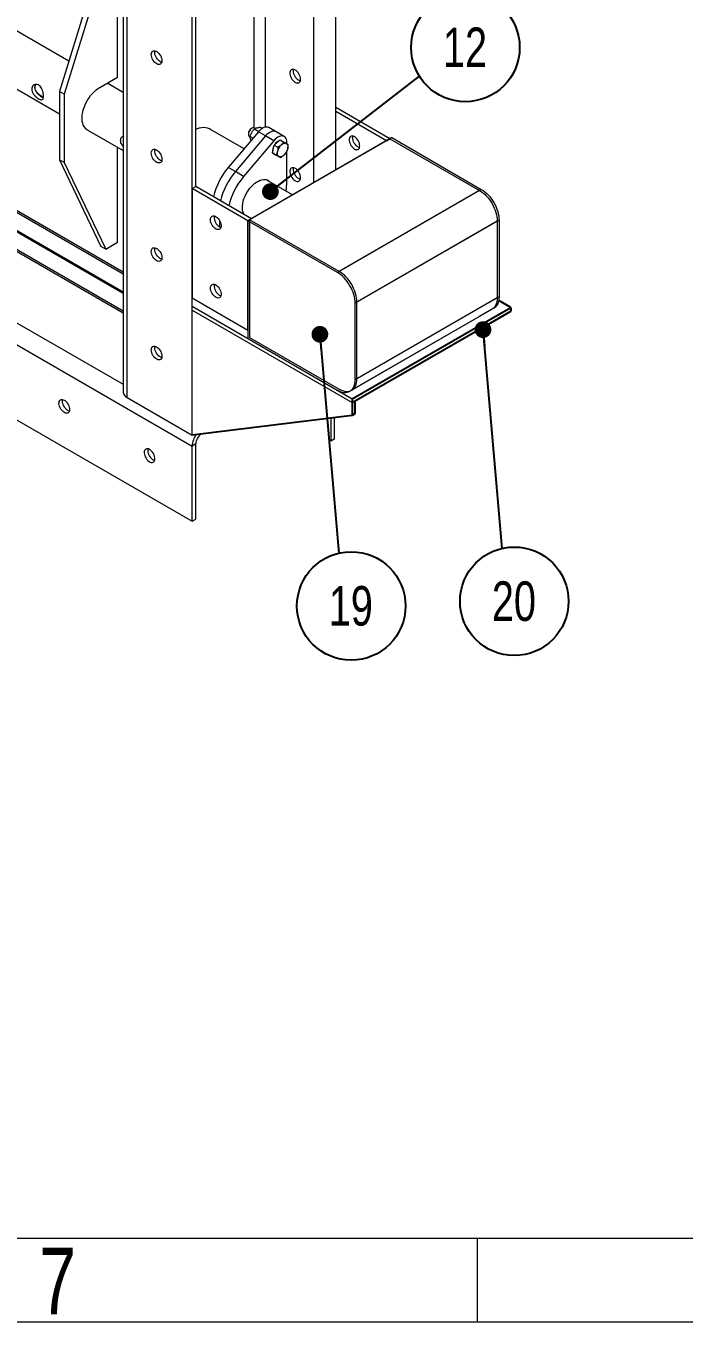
# Model space of a CAD drawing. Header units: millimetres. Extents: x 953 to 17674, y 376 to 6295.
# Drawn here: x 2414 to 3200, y 555 to 2103 of the extents above; entities that cross this region are included whole.
import ezdxf

# ---------------------------------------------------------------- set-up
doc = ezdxf.new("R2010")
doc.units = ezdxf.units.MM
doc.layers.add('SHEET', color=179, linetype='Continuous')
doc.styles.add('SLDTEXTSTYLE0', font='TXT', dxfattribs={"width": 0.75})
doc.styles.get("Standard").update_dxf_attribs({"font": 'arial.ttf'})
doc.dimstyles.new('SLDDIMSTYLE1', dxfattribs={"dimtxt": 0.18, "dimasz": 3.302, "dimexe": 0, "dimexo": 0.0625, "dimgap": 0, "dimtad": 0, "dimtih": 1, "dimtoh": 1, "dimdec": 0, "dimrnd": 1e-09, "dimzin": 0, "dimdsep": 46, "dimtxsty": 'Standard', "dimsah": 1, "dimcen": 0.09, "dimadec": 0, "dimazin": 0, "dimtfac": 3.302, "dimtdec": 0, "dimtofl": 0, "dimtmove": 0, "dimatfit": 3, "dimfxl": 1, "dimfrac": 2, "dimtolj": 1, "dimtzin": 0, "dimarcsym": 0})

msp = doc.modelspace()

# ---------------------------------------------------------------- linework, layer by layer
at = {"linetype": 'Continuous', "lineweight": 20}
for p, q in [((2530.3121, 2988.3834), (2530.3121, 1665.58731)), ((2534.99837, 1659.05606), (2534.99837, 2981.85215)), ((2612.78012, 1614.15361), (2612.78012, 2936.9497)), ((2757.55176, 2631.37768), (2757.55176, 1915.35387)), ((2784.25166, 1930.76907), (2784.25166, 2628.38483)), ((2530.3121, 1806.26961), (1482.11642, 2411.38009)), ((2530.31208, 1808.71883), (1484.23773, 2412.6047)), ((1481.59557, 2389.03282), (2530.3121, 1783.62165)), ((2530.3121, 1784.82447), (1482.11642, 2389.93496)), ((2530.31206, 1762.18001), (1463.02453, 2378.31198)), ((2530.31206, 1759.73038), (1463.02453, 2375.86236)), ((1289.07626, 2365.24693), (2612.78012, 1601.08895)), ((1389.48545, 2333.40915), (2530.31206, 1674.82396)), ((1289.07626, 2275.42744), (2612.78012, 1511.26947)), ((2617.02275, 1910.96578), (2617.02275, 2207.37089)), ((2503.88565, 2184.88817), (2454.38818, 2024.44252)), ((2523.68466, 2041.58445), (2523.68466, 2189.78661)), ((2465.5953, 2060.77033), (2279.32622, 2168.30118)), ((2509.54252, 2181.62253), (2460.04505, 2021.17688)), ((2686.31922, 2169.07422), (2686.31922, 1981.11598)), ((2700.46135, 1981.8772), (2700.46135, 2170.72378)), ((2255.54172, 2112.75155), (2454.38818, 1997.95993)), ((2502.47145, 2029.33833), (2523.68466, 2041.58445)), ((2530.31204, 2023.41015), (2511.2572, 2034.41028)), ((2433.23658, 2017.9389), (2435.03983, 2017.10672)), ((2460.04505, 2021.17688), (2454.38818, 2024.44252)), ((2454.38818, 2024.44252), (2454.38818, 1942.78847)), ((2460.04505, 2021.17688), (2460.04505, 1939.52283)), ((2848.95377, 1968.11437), (2784.2517, 2005.46608)), ((2844.71112, 1965.66514), (2784.25172, 2000.5676)), ((2694.25573, 1981.82951), (2696.71264, 1980.41116)), ((2487.4727, 1978.86065), (2530.3121, 1954.12999)), ((2674.88889, 1956.11308), (2634.77833, 1979.26842)), ((2692.02264, 1976.31883), (2655.83312, 1933.64074)), ((2700.5079, 1971.42039), (2664.31838, 1928.74231)), ((2679.92976, 1973.98873), (2679.9298, 1973.2017)), ((2681.17267, 1970.4546), (2682.0103, 1969.97105)), ((2681.97696, 1970.87106), (2685.6198, 1968.7681)), ((2684.17176, 1980.54976), (2683.49018, 1980.15622)), ((2687.14889, 1979.88492), (2692.4593, 1976.81928)), ((2688.02398, 1980.35547), (2687.17219, 1980.84719)), ((2700.5079, 1971.42039), (2692.02264, 1976.31883)), ((2710.40743, 1965.70551), (2700.5079, 1971.42039)), ((2712.91047, 1976.38087), (2704.42521, 1981.2793)), ((2722.81001, 1970.66599), (2712.91047, 1976.38087)), ((2714.155, 1963.6371), (2717.71422, 1966.7451)), ((2717.71422, 1966.7451), (2722.20868, 1964.15051)), ((2844.71112, 1965.66514), (2848.95377, 1968.11437)), ((2523.68466, 1844.38986), (2523.68466, 1957.9559)), ((2710.40743, 1965.70551), (2674.21792, 1923.02743)), ((2708.61642, 1951.21432), (2709.60612, 1955.87172)), ((2708.61642, 1951.21432), (2713.11088, 1948.61973)), ((2711.18597, 1949.66494), (2708.61642, 1951.21432)), ((2709.60612, 1955.87172), (2710.59579, 1960.5291)), ((2710.59579, 1960.5291), (2714.155, 1963.6371)), ((2710.59579, 1960.5291), (2715.09024, 1957.93451)), ((2725.91722, 1961.92691), (2725.91722, 1963.7983)), ((2725.91722, 1916.67002), (2725.91722, 1952.98688)), ((2460.04505, 1939.52283), (2454.38818, 1942.78847)), ((2454.38818, 1942.78847), (2503.88565, 1839.49141)), ((2460.04505, 1939.52283), (2509.54252, 1836.22577)), ((2710.81099, 1949.88082), (2710.56373, 1950.04012)), ((2710.81099, 1949.88082), (2711.21046, 1949.65021)), ((2713.75549, 1948.11554), (2711.18597, 1949.66494)), ((2713.75549, 1948.11554), (2718.24995, 1945.52095)), ((2664.31838, 1928.74231), (2655.83312, 1933.64074)), ((2674.21792, 1923.02743), (2664.31838, 1928.74231)), ((2612.78012, 1908.51656), (2617.02275, 1910.96578)), ((2679.24814, 1870.14539), (2612.78012, 1908.51656)), ((2612.78012, 1908.51656), (2612.78012, 1777.87004)), ((2683.49077, 1872.59461), (2617.02275, 1910.96578)), ((2732.52249, 1900.90322), (2701.2885, 1918.93421)), ((2645.30699, 1870.72048), (2645.30699, 1862.79254)), ((2683.49077, 1872.59461), (2679.24814, 1870.14539)), ((2679.24814, 1739.49887), (2679.24814, 1870.14539)), ((2509.54252, 1836.22577), (2523.68466, 1844.38986)), ((2509.54252, 1836.22577), (2503.88565, 1839.49141)), ((2612.78012, 1777.87004), (2679.24814, 1739.49887)), ((2534.99837, 1659.05606), (2612.78012, 1614.15361)), ((2778.2431, 1634.54696), (2778.2431, 1606.78921)), ((2782.48575, 1635.06987), (2782.48575, 1609.23844)), ((2617.02275, 1603.53817), (2612.78012, 1601.08895)), ((2612.78012, 1511.26947), (2612.78012, 1601.08895)), ((2617.02275, 1513.71868), (2617.02275, 1603.53817)), ((2782.48575, 1609.23844), (2778.2431, 1606.78921)), ((2612.78012, 1511.26947), (2617.02275, 1513.71868)), ((8852.90503, 654.87005), (1052.90534, 654.87005)), ((2952.90526, 654.87005), (2952.90526, 554.87005)), ((8952.90502, 554.87005), (952.90534, 554.87005))]:
    msp.add_line(p, q, dxfattribs=at)
at = {"color": 0, "linetype": 'Continuous', "lineweight": 0, "extrusion": (1e-16, 0.816497, 0.57735)}
for p, q in [((2848.94469, 1968.11961), (2679.23906, 1870.14002)), ((2848.94469, 1968.11961), (2955.8811, 1906.37984)), ((2955.8811, 1906.37984), (2786.17547, 1808.40025)), ((2679.23906, 1870.14002), (2679.23906, 1729.64641)), ((2786.17547, 1808.40025), (2679.23906, 1870.14002)), ((2977.0943, 1869.6375), (2807.38868, 1771.65791)), ((2977.0943, 1869.6375), (2977.0943, 1778.13368)), ((2612.78012, 1768.0165), (2804.01147, 1657.60903)), ((2977.0943, 1778.13368), (2807.38868, 1680.15409)), ((2807.38868, 1680.15409), (2807.38868, 1771.65791)), ((2977.0943, 1778.13368), (2947.17869, 1760.86189)), ((2612.78012, 1763.41485), (2804.01147, 1653.00738)), ((2970.8811, 1764.40037), (2801.17547, 1666.42078)), ((2970.8811, 1764.40037), (2955.96548, 1755.78883))]:
    msp.add_line(p, q, dxfattribs=at)
at = {"color": 0, "linetype": 'Continuous', "lineweight": 0, "extrusion": (3e-16, 0.816497, 0.57735)}
for p, q in [((2851.07508, 1969.34959), (2681.36946, 1871.37)), ((2851.07508, 1969.34959), (2958.01149, 1907.60983)), ((2958.01149, 1907.60983), (2788.30587, 1809.63024)), ((2681.36946, 1871.37), (2681.36946, 1730.87639)), ((2788.30587, 1809.63024), (2681.36946, 1871.37)), ((2979.2247, 1870.86748), (2809.51907, 1772.88789)), ((2979.2247, 1870.86748), (2979.2247, 1779.36366)), ((2977.0943, 1778.13368), (2809.51907, 1681.38407)), ((2809.51907, 1681.38407), (2809.51907, 1772.88789)), ((2979.2247, 1779.36366), (2947.17869, 1760.86189)), ((2973.01149, 1765.63035), (2955.96548, 1755.78883)), ((2970.8811, 1764.40037), (2803.30587, 1667.65076)), ((2681.36946, 1730.87639), (2788.30587, 1669.13663))]:
    msp.add_line(p, q, dxfattribs=at)
for p, q in [((2804.01147, 1657.60903), (2993.19379, 1766.55668)), ((2965.21896, 1750.44633), (2993.19379, 1766.55668)), ((2993.19379, 1766.55668), (2978.79786, 1774.72105)), ((2993.19379, 1766.55668), (2993.19379, 1761.95503)), ((2804.01147, 1653.00738), (2993.19379, 1761.95503)), ((2969.20916, 1748.14259), (2993.19379, 1761.95503)), ((2804.01147, 1657.60903), (2804.01147, 1653.00738)), ((2804.01147, 1653.00738), (2804.01147, 1637.72292)), ((2807.02132, 1654.74072), (2807.02132, 1639.45625)), ((2804.01147, 1637.72292), (2612.78012, 1614.15361)), ((2807.02132, 1639.45625), (2804.01147, 1637.72292))]:
    msp.add_line(p, q)
at = {"linetype": 'Continuous', "lineweight": 20, "flags": 128}
for points in [[(2563.98975, 2068.55396), (2564.11998, 2069.95809), (2564.50546, 2071.15433), (2565.13041, 2072.09367), (2565.96914, 2072.73769), (2566.9874, 2073.06003), (2568.14349, 2073.04748), (2569.39003, 2072.70059), (2570.67601, 2072.0335), (2571.94885, 2071.07356), (2573.15635, 2069.86005), (2574.24914, 2068.44264), (2575.18244, 2066.87942), (2575.91798, 2065.23435), (2576.42577, 2063.57482), (2576.68497, 2061.96865), (2576.68497, 2060.48169), (2576.42577, 2059.17484), (2575.91798, 2058.10153), (2575.18244, 2057.30571), (2574.24914, 2056.82005), (2573.15635, 2056.66435), (2571.94885, 2056.84499), (2570.67601, 2057.35464), (2569.39003, 2058.17236), (2568.14349, 2059.26464), (2566.9874, 2060.58688), (2565.96914, 2062.08489), (2565.13041, 2063.69733), (2564.50546, 2065.35822), (2564.11998, 2066.99947), (2563.98975, 2068.55396)], [(2568.23238, 2071.00318), (2568.36261, 2072.40731), (2568.50659, 2072.979)], [(2576.44343, 2059.23053), (2576.19147, 2059.29421), (2574.91864, 2059.80386), (2573.63265, 2060.62158), (2572.38612, 2061.71385), (2571.23003, 2063.0361), (2570.21176, 2064.5341), (2569.37304, 2066.14655), (2568.74809, 2067.80743), (2568.36261, 2069.44868), (2568.23238, 2071.00318)], [(2742.18066, 2039.14416), (2742.05034, 2040.69871), (2741.66486, 2042.34001), (2741.03999, 2044.00085), (2740.20127, 2045.61324), (2739.183, 2047.11125), (2738.02691, 2048.43349), (2736.78038, 2049.52581), (2735.49431, 2050.34354), (2734.22156, 2050.85313), (2733.01405, 2051.03378), (2731.92127, 2050.87808), (2730.98797, 2050.39242), (2730.25234, 2049.59665), (2729.74455, 2048.52334), (2729.48535, 2047.21649), (2729.48535, 2045.72953), (2729.74455, 2044.12341), (2730.25234, 2042.46382), (2730.98797, 2040.81871), (2731.92127, 2039.25548), (2733.01405, 2037.83808), (2734.22156, 2036.62457), (2735.49431, 2035.66468), (2736.78038, 2034.99754), (2738.02691, 2034.65064), (2739.183, 2034.6381), (2740.20127, 2034.96044), (2741.03999, 2035.60451), (2741.66486, 2036.54384), (2742.05034, 2037.74008), (2742.18066, 2039.14416)], [(2733.69538, 2048.94107), (2733.82561, 2050.3452), (2733.96959, 2050.91684)], [(2741.90643, 2037.16841), (2741.65447, 2037.2321), (2740.38164, 2037.74175), (2739.09565, 2038.55942), (2737.84912, 2039.65174), (2736.69303, 2040.97399), (2735.67476, 2042.47199), (2734.83604, 2044.08443), (2734.21109, 2045.74528), (2733.82561, 2047.38657), (2733.69538, 2048.94107)], [(2487.4727, 1978.86065), (2486.30354, 1979.65006), (2484.91354, 1980.95918), (2483.72934, 1982.54828), (2482.7649, 1984.39877), (2482.03146, 1986.4889), (2481.53771, 1988.79426), (2481.28938, 1991.28775), (2481.28938, 1993.94015), (2481.53771, 1996.72035), (2482.03146, 1999.59578), (2482.7649, 2002.53273), (2483.72934, 2005.49676), (2484.91354, 2008.45311), (2486.30354, 2011.3671), (2487.88317, 2014.20461), (2489.63378, 2016.93235), (2491.5349, 2019.51833), (2493.56427, 2021.93225), (2495.69803, 2024.14582), (2497.91125, 2026.13308), (2500.17791, 2027.87069), (2502.47145, 2029.33833)], [(2634.77833, 1979.26842), (2633.40361, 1979.96853), (2631.23241, 1980.7416), (2628.91263, 1981.19602), (2626.46297, 1981.32809), (2623.90316, 1981.13678), (2621.25377, 1980.62362), (2618.53618, 1979.79276), (2617.02275, 1979.20365)], [(2704.42521, 1981.2793), (2704.39887, 1981.29437), (2703.12326, 1981.80605), (2701.69361, 1981.98187), (2700.14552, 1981.81739), (2698.51741, 1981.3168), (2696.84976, 1980.49245), (2695.18399, 1979.36481), (2693.56151, 1977.96201), (2692.02264, 1976.31883)], [(2683.1192, 1979.78878), (2682.13023, 1978.7663), (2681.26955, 1977.54806), (2680.5913, 1976.21062), (2680.13805, 1974.83798), (2679.9383, 1973.51644), (2680.00459, 1972.32901), (2680.33277, 1971.35035), (2680.9022, 1970.64187), (2681.17267, 1970.4546)], [(2712.91047, 1976.38087), (2712.88413, 1976.39593), (2711.60851, 1976.90762), (2710.17887, 1977.08344), (2708.63077, 1976.91896), (2707.00266, 1976.41836), (2705.33502, 1975.59402), (2703.66925, 1974.46638), (2702.04676, 1973.06358), (2700.5079, 1971.42039)], [(2712.91047, 1976.38087), (2712.88413, 1976.39593), (2711.60851, 1976.90762), (2710.17887, 1977.08344), (2708.63077, 1976.91896), (2707.00266, 1976.41836), (2705.33502, 1975.59402), (2703.66925, 1974.46638), (2702.04676, 1973.06358), (2700.5079, 1971.42039)], [(2725.91722, 1963.7983), (2725.78545, 1965.64692), (2725.39338, 1967.29748), (2724.75078, 1968.7089), (2723.87362, 1969.84619), (2722.78366, 1970.68105), (2721.50805, 1971.19274), (2720.07841, 1971.36856), (2718.53031, 1971.20408), (2716.9022, 1970.70348), (2715.23455, 1969.87914), (2713.56878, 1968.7515), (2711.9463, 1967.3487), (2710.40743, 1965.70551)], [(2812.89135, 1959.53805), (2812.76103, 1961.0926), (2812.37555, 1962.73389), (2811.75069, 1964.39474), (2810.91188, 1966.00718), (2809.8937, 1967.50513), (2808.73761, 1968.82738), (2807.49107, 1969.9197), (2806.205, 1970.73747), (2804.93217, 1971.24707), (2803.72466, 1971.42772), (2802.63196, 1971.27202), (2801.69866, 1970.7863), (2800.96303, 1969.99058), (2800.45525, 1968.91727), (2800.19604, 1967.61037), (2800.19604, 1966.12342), (2800.45525, 1964.5173), (2800.96303, 1962.85771), (2801.69866, 1961.2126), (2802.63196, 1959.64937), (2803.72466, 1958.23204), (2804.93217, 1957.01853), (2806.205, 1956.05857), (2807.49107, 1955.39145), (2808.73761, 1955.04456), (2809.8937, 1955.03201), (2810.91188, 1955.35437), (2811.75069, 1955.9984), (2812.37555, 1956.93778), (2812.76103, 1958.13397), (2812.89135, 1959.53805)], [(2804.40607, 1969.33496), (2804.5363, 1970.73909), (2804.68028, 1971.31077)], [(2812.61703, 1957.56235), (2812.36517, 1957.62601), (2811.09233, 1958.13563), (2809.80635, 1958.95333), (2808.55973, 1960.0457), (2807.40372, 1961.3679), (2806.38545, 1962.86588), (2805.54673, 1964.47832), (2804.92178, 1966.13921), (2804.5363, 1967.78046), (2804.40607, 1969.33496)], [(2563.98975, 1950.9721), (2564.11998, 1952.37623), (2564.50546, 1953.57246), (2565.13041, 1954.5118), (2565.96914, 1955.15582), (2566.9874, 1955.47816), (2568.14349, 1955.46562), (2569.39003, 1955.11872), (2570.67601, 1954.45163), (2571.94885, 1953.49169), (2573.15635, 1952.27818), (2574.24914, 1950.86078), (2575.18244, 1949.29755), (2575.91798, 1947.65249), (2576.42577, 1945.9929), (2576.68497, 1944.38678), (2576.68497, 1942.89982), (2576.42577, 1941.59297), (2575.91798, 1940.51966), (2575.18244, 1939.72384), (2574.24914, 1939.23818), (2573.15635, 1939.08248), (2571.94885, 1939.26313), (2570.67601, 1939.77277), (2569.39003, 1940.59045), (2568.14349, 1941.68277), (2566.9874, 1943.00501), (2565.96914, 1944.50302), (2565.13041, 1946.11546), (2564.50546, 1947.7763), (2564.11998, 1949.4176), (2563.98975, 1950.9721)], [(2568.23238, 1953.42131), (2568.36261, 1954.82544), (2568.50659, 1955.39708)], [(2576.44343, 1941.64866), (2576.19147, 1941.71234), (2574.91864, 1942.22199), (2573.63265, 1943.03966), (2572.38612, 1944.13199), (2571.23003, 1945.45423), (2570.21176, 1946.95223), (2569.37304, 1948.56468), (2568.74809, 1950.22552), (2568.36261, 1951.86682), (2568.23238, 1953.42131)], [(2716.24882, 1946.74222), (2715.70681, 1947.15893), (2715.25192, 1947.70142), (2714.89192, 1948.36031), (2714.63297, 1949.12439), (2714.47949, 1949.98062), (2714.43412, 1950.91429), (2714.49766, 1951.90942), (2714.66896, 1952.949)], [(2719.21785, 1960.71438), (2720.03603, 1961.36391), (2720.86725, 1961.89618), (2721.69727, 1962.30199), (2722.51188, 1962.57442), (2723.29718, 1962.70883), (2724.03973, 1962.70297), (2724.72678, 1962.55684), (2725.34661, 1962.27295)], [(2725.34661, 1962.27295), (2725.8886, 1961.85622), (2726.34349, 1961.31378), (2726.70351, 1960.65486), (2726.96246, 1959.89077), (2727.11592, 1959.03459), (2727.16129, 1958.10091), (2727.09777, 1957.1058), (2726.92647, 1956.06617)], [(2722.37756, 1948.30082), (2721.55938, 1947.65125), (2720.72818, 1947.11904), (2719.89817, 1946.71322), (2719.08353, 1946.44078), (2718.29823, 1946.30632), (2717.55571, 1946.31224), (2716.86865, 1946.45838), (2716.24882, 1946.74222)], [(2742.18066, 1921.5623), (2742.05034, 1923.11684), (2741.66486, 1924.75814), (2741.03999, 1926.41896), (2740.20127, 1928.03138), (2739.183, 1929.52938), (2738.02691, 1930.85162), (2736.78038, 1931.94395), (2735.49431, 1932.76167), (2734.22156, 1933.27127), (2733.01405, 1933.45191), (2731.92127, 1933.29621), (2730.98797, 1932.81055), (2730.25234, 1932.01478), (2729.74455, 1930.94149), (2729.48535, 1929.63462), (2729.48535, 1928.14766), (2729.74455, 1926.54152), (2730.25234, 1924.88196), (2730.98797, 1923.23684), (2731.92127, 1921.67362), (2733.01405, 1920.25622), (2734.22156, 1919.04273), (2735.49431, 1918.08281), (2736.78038, 1917.4157), (2738.02691, 1917.06878), (2739.183, 1917.05623), (2740.20127, 1917.37857), (2741.03999, 1918.02262), (2741.66486, 1918.962), (2742.05034, 1920.15822), (2742.18066, 1921.5623)], [(2733.69538, 1931.3592), (2733.82561, 1932.76333), (2733.96959, 1933.335)], [(2741.90643, 1919.58655), (2741.65447, 1919.65026), (2740.38164, 1920.15988), (2739.09565, 1920.97758), (2737.84912, 1922.06987), (2736.69303, 1923.39212), (2735.67476, 1924.89012), (2734.83604, 1926.50254), (2734.21109, 1928.16343), (2733.82561, 1929.80471), (2733.69538, 1931.3592)], [(2674.67112, 1877.68608), (2673.93937, 1879.13806), (2673.28525, 1881.08355), (2672.87364, 1883.24203), (2672.71032, 1885.58328), (2672.79761, 1888.0744), (2673.13428, 1890.68041), (2673.71561, 1893.36477), (2674.53339, 1896.08976), (2675.57618, 1898.81713), (2676.82934, 1901.50859), (2678.27531, 1904.12639), (2679.89371, 1906.63375), (2681.66189, 1908.99549), (2683.555, 1911.17847), (2685.54648, 1913.15198), (2687.60835, 1914.88839), (2689.71169, 1916.36327), (2691.82695, 1917.55597), (2693.92448, 1918.44971), (2695.97479, 1919.03195), (2697.94912, 1919.29453), (2699.81974, 1919.23375)], [(2634.70044, 1871.36598), (2634.83068, 1872.77011), (2635.21615, 1873.96635), (2635.84111, 1874.90569), (2636.67983, 1875.54971), (2637.6981, 1875.87205), (2638.8541, 1875.85955), (2640.10072, 1875.51261), (2641.3867, 1874.84556), (2642.65954, 1873.88558), (2643.86704, 1872.67207), (2644.95983, 1871.25471), (2645.89304, 1869.69148), (2646.62867, 1868.04642), (2647.13646, 1866.38684), (2647.39566, 1864.78067), (2647.39566, 1863.29371), (2647.13646, 1861.98686), (2646.62867, 1860.91355), (2645.89304, 1860.11778), (2644.95983, 1859.63207), (2643.86704, 1859.47639), (2642.65954, 1859.65704), (2641.3867, 1860.16666), (2640.10072, 1860.98436), (2638.8541, 1862.07673), (2637.6981, 1863.39893), (2636.67983, 1864.89691), (2635.84111, 1866.50935), (2635.21615, 1868.17024), (2634.83068, 1869.81149), (2634.70044, 1871.36598)], [(2639.21728, 1875.79102), (2638.97569, 1874.53985), (2638.97569, 1873.05289), (2639.2349, 1871.44677), (2639.74268, 1869.78718), (2640.47831, 1868.14207), (2641.41161, 1866.57884), (2642.50431, 1865.16152), (2643.71182, 1863.948), (2644.98465, 1862.98804), (2646.27072, 1862.32093), (2647.15412, 1862.04255)], [(2563.98975, 1833.39023), (2564.11998, 1834.79436), (2564.50546, 1835.9906), (2565.13041, 1836.92991), (2565.96914, 1837.57396), (2566.9874, 1837.89629), (2568.14349, 1837.88375), (2569.39003, 1837.53685), (2570.67601, 1836.86976), (2571.94885, 1835.90982), (2573.15635, 1834.69631), (2574.24914, 1833.27891), (2575.18244, 1831.71568), (2575.91798, 1830.07062), (2576.42577, 1828.41106), (2576.68497, 1826.80491), (2576.68497, 1825.31796), (2576.42577, 1824.01108), (2575.91798, 1822.93779), (2575.18244, 1822.14198), (2574.24914, 1821.65631), (2573.15635, 1821.50061), (2571.94885, 1821.68128), (2570.67601, 1822.1909), (2569.39003, 1823.0086), (2568.14349, 1824.1009), (2566.9874, 1825.42315), (2565.96914, 1826.92115), (2565.13041, 1828.53357), (2564.50546, 1830.19446), (2564.11998, 1831.83573), (2563.98975, 1833.39023)], [(2568.23238, 1835.83945), (2568.36261, 1837.24358), (2568.50659, 1837.81524)], [(2576.44343, 1824.06679), (2576.19147, 1824.1305), (2574.91864, 1824.64012), (2573.63265, 1825.45782), (2572.38612, 1826.55012), (2571.23003, 1827.87236), (2570.21176, 1829.37037), (2569.37304, 1830.98279), (2568.74809, 1832.64368), (2568.36261, 1834.28495), (2568.23238, 1835.83945)], [(2634.70044, 1789.71193), (2634.83068, 1791.11607), (2635.21615, 1792.31228), (2635.84111, 1793.25161), (2636.67983, 1793.89566), (2637.6981, 1794.218), (2638.8541, 1794.20548), (2640.10072, 1793.85853), (2641.3867, 1793.19147), (2642.65954, 1792.2315), (2643.86704, 1791.01799), (2644.95983, 1789.60062), (2645.89304, 1788.03741), (2646.62867, 1786.39233), (2647.13646, 1784.73274), (2647.39566, 1783.12659), (2647.39566, 1781.63966), (2647.13646, 1780.33279), (2646.62867, 1779.25948), (2645.89304, 1778.46373), (2644.95983, 1777.97799), (2643.86704, 1777.82232), (2642.65954, 1778.00296), (2641.3867, 1778.51259), (2640.10072, 1779.33029), (2638.8541, 1780.42266), (2637.6981, 1781.74485), (2636.67983, 1783.24283), (2635.84111, 1784.85525), (2635.21615, 1786.51614), (2634.83068, 1788.15741), (2634.70044, 1789.71193)], [(2639.21728, 1794.13692), (2638.97569, 1792.88577), (2638.97569, 1791.39884), (2639.2349, 1789.7927), (2639.74268, 1788.13311), (2640.47831, 1786.48802), (2641.41161, 1784.92477), (2642.50431, 1783.50744), (2643.71182, 1782.29393), (2644.98465, 1781.33397), (2646.27072, 1780.66685), (2647.15404, 1780.38852)], [(2563.98975, 1715.80836), (2564.11998, 1717.21249), (2564.50546, 1718.40871), (2565.13041, 1719.34804), (2565.96914, 1719.99209), (2566.9874, 1720.31443), (2568.14349, 1720.30188), (2569.39003, 1719.95496), (2570.67601, 1719.28789), (2571.94885, 1718.32793), (2573.15635, 1717.11444), (2574.24914, 1715.69704), (2575.18244, 1714.13381), (2575.91798, 1712.48875), (2576.42577, 1710.82917), (2576.68497, 1709.22304), (2576.68497, 1707.73609), (2576.42577, 1706.42921), (2575.91798, 1705.35593), (2575.18244, 1704.56011), (2574.24914, 1704.07445), (2573.15635, 1703.91875), (2571.94885, 1704.09939), (2570.67601, 1704.60904), (2569.39003, 1705.42671), (2568.14349, 1706.51903), (2566.9874, 1707.84128), (2565.96914, 1709.33928), (2565.13041, 1710.9517), (2564.50546, 1712.61257), (2564.11998, 1714.25387), (2563.98975, 1715.80836)], [(2568.23238, 1718.25758), (2568.36261, 1719.66171), (2568.50659, 1720.23335)], [(2576.44343, 1706.4849), (2576.19147, 1706.54861), (2574.91864, 1707.05825), (2573.63265, 1707.87593), (2572.38612, 1708.96825), (2571.23003, 1710.2905), (2570.21176, 1711.7885), (2569.37304, 1713.40092), (2568.74809, 1715.06178), (2568.36261, 1716.70308), (2568.23238, 1718.25758)], [(2460.04501, 1655.78289), (2461.3261, 1654.89289), (2462.55468, 1653.73852), (2463.68059, 1652.36692), (2464.65756, 1650.83438), (2465.44579, 1649.2035), (2466.01283, 1647.54117), (2466.33559, 1645.91536), (2466.40083, 1644.39267), (2466.20586, 1643.03542), (2465.7586, 1641.89924), (2465.07751, 1641.03054), (2464.19032, 1640.46497), (2463.13353, 1640.2256), (2461.95021, 1640.32232), (2460.68884, 1640.75118), (2459.40125, 1641.49449), (2458.13988, 1642.52198), (2456.95657, 1643.79148), (2455.89969, 1645.25105), (2455.01259, 1646.84089), (2454.33141, 1648.49601), (2453.88423, 1650.14855), (2453.68926, 1651.7309), (2453.7545, 1653.17827), (2454.07726, 1654.43143), (2454.64431, 1655.43906), (2455.43245, 1656.15992), (2456.4095, 1656.56443), (2457.53541, 1656.63608), (2458.76399, 1656.37197), (2460.04501, 1655.78289)], [(2466.13476, 1642.78438), (2464.93147, 1643.2004), (2463.64388, 1643.94371), (2462.38251, 1644.9712), (2461.1992, 1646.2407), (2460.14232, 1647.70026), (2459.25522, 1649.29011), (2458.57404, 1650.94523), (2458.12686, 1652.59777), (2457.93189, 1654.18012), (2457.99713, 1655.62749), (2458.19792, 1656.53283)], [(2561.86842, 1597.00148), (2560.58732, 1597.59061), (2559.35874, 1597.85472), (2558.23291, 1597.78303), (2557.25586, 1597.37851), (2556.46772, 1596.65766), (2555.90059, 1595.65007), (2555.57783, 1594.39691), (2555.51259, 1592.94955), (2555.70764, 1591.36715), (2556.15482, 1589.71461), (2556.83591, 1588.05954), (2557.7231, 1586.46964), (2558.77998, 1585.01008), (2559.96329, 1583.74058), (2561.22458, 1582.71313), (2562.51225, 1581.96978), (2563.77354, 1581.54097), (2564.95685, 1581.44425), (2566.01373, 1581.68357), (2566.90092, 1582.24913), (2567.58201, 1583.11783), (2568.02919, 1584.25407), (2568.22424, 1585.61126), (2568.159, 1587.13396), (2567.83624, 1588.75977), (2567.2692, 1590.4221), (2566.48097, 1592.05297), (2565.50392, 1593.58557), (2564.37809, 1594.95711), (2563.14951, 1596.11149), (2561.86842, 1597.00148)], [(2560.02133, 1597.75143), (2559.82046, 1596.84613), (2559.75521, 1595.39876), (2559.95027, 1593.81636), (2560.39745, 1592.16383), (2561.07854, 1590.50875), (2561.96573, 1588.91886), (2563.02261, 1587.4593), (2564.20592, 1586.18979), (2565.46721, 1585.16235), (2566.75488, 1584.41899), (2567.95809, 1584.00303)]]:
    msp.add_lwpolyline(points, dxfattribs=at)
at = {"linetype": 'Continuous', "lineweight": 20}
for centre, radius, start, end in [((2687.5446, 1973.70421), 7.62015, 122.14512393, 177.86016218), ((2685.88577, 1977.48403), 3.60079, 69.06791713, 140.20331539), ((2720.83305, 1953.87585), 11.85741, 151.97704028, 184.02947278), ((2720.92431, 1955.28738), 11.21664, 114.39736277, 147.85900853), ((2729.08846, 1949.71723), 14.77722, 131.90989854, 167.36736497), ((2712.50718, 1959.29789), 14.77701, 311.90945267, 347.36734437), ((2718.89788, 1879.97183), 82.81012, 139.60179247, 166.91575025), ((2727.38314, 1875.07339), 82.81012, 139.60179247, 166.91575025), ((2737.28267, 1869.35851), 82.81012, 139.60179247, 166.91575025), ((2698.8579, 1910.648), 8.63946, 46.24107729, 83.60795032), ((2668.6125, 1917.10434), 57.30637, 348.22653142, 359.56575746), ((2538.2514, 1666.33701), 7.97462, 185.39438469, 245.9255524), ((2637.16829, 1600.07238), 24.40935, 143.01781799, 177.6131264), ((2632.375, 1602.83951), 15.36814, 124.57179571, 177.39435392)]:
    msp.add_arc(centre, radius, start, end, dxfattribs=at)
at = {"color": 0, "linetype": 'Continuous', "lineweight": 0, "extrusion": (-1.26731e-16, 2.46299e-16, -1)}
msp.add_ellipse((2955.8811, 1881.88494), major_axis=(15, -25.98076), ratio=0.5773502692, start_param=-2.3561944902, end_param=-0.7853981634, dxfattribs=at)
at = {"color": 0, "linetype": 'Continuous', "lineweight": 0, "extrusion": (-1.16987e-17, 1.20263e-16, -1)}
for centre, start_param, end_param in [((2958.01149, 1883.11493), -2.3561944902, -0.7853981634), ((2955.8811, 1790.38113), -0.7853981634, 0)]:
    msp.add_ellipse(centre, major_axis=(15, -25.98076), ratio=0.5773502692, start_param=start_param, end_param=end_param, dxfattribs=at)
at = {"color": 0, "linetype": 'Continuous', "lineweight": 0}
for centre, major_axis, start_param, end_param in [((2786.17547, 1783.90536), (-15, 25.98076), -2.3561944902, -0.7853981634), ((2788.30587, 1785.13534), (-15, 25.98076), -2.3561944902, -0.7853981634), ((2786.17547, 1692.40154), (15, -25.98076), -0.7853981634, 0.7853981634), ((2788.30587, 1693.63152), (15, -25.98076), -0.7853981634, 0.7853981634)]:
    msp.add_ellipse(centre, major_axis=major_axis, ratio=0.5773502692, start_param=start_param, end_param=end_param, dxfattribs=at)
at = {"color": 0, "linetype": 'Continuous', "lineweight": 0, "extrusion": (2.83269e-16, 2.28979e-16, -1)}
msp.add_ellipse((2958.01149, 1791.61111), major_axis=(15, -25.98076), ratio=0.5773502692, start_param=-0.7853981634, end_param=0, dxfattribs=at)
at = {"linetype": 'Continuous', "lineweight": 20}
for points, knots in [([(2421.15417, 2027.29335), (2421.25333, 2028.15611), (2421.45154, 2029.8806), (2422.95395, 2031.81039), (2425.09374, 2032.93924), (2427.6369, 2032.98506), (2430.09552, 2031.85649), (2432.14713, 2029.7623), (2433.71922, 2026.96377), (2434.79147, 2023.71596), (2435.3223, 2020.46339), (2435.31311, 2017.72038), (2434.80361, 2015.76046), (2433.78172, 2014.66619), (2432.18812, 2014.51505), (2430.05375, 2015.30952), (2427.62181, 2016.86781), (2425.18584, 2018.9852), (2423.0376, 2021.56151), (2421.46376, 2024.46132), (2421.25577, 2026.36392), (2421.15417, 2027.29335)], [0, 0, 0, 0, 0.051721289, 0.1033809537, 0.1566633401, 0.2114492018, 0.2643674281, 0.3148872514, 0.3662423114, 0.4202732749, 0.4748118813, 0.526978781, 0.5776545732, 0.6296805226, 0.6840620258, 0.7382978028, 0.7897500673, 0.8402505292, 0.8929665071, 0.9477133342, 1, 1, 1, 1]), ([(2425.77962, 2032.75772), (2425.75065, 2032.73193), (2425.09316, 2032.14662), (2424.62777, 2030.30287), (2424.72762, 2027.61293), (2425.89144, 2024.84346), (2427.83652, 2022.21447), (2430.28019, 2019.92168), (2432.16313, 2018.57342), (2433.07496, 2018.03444), (2433.23658, 2017.9389)], [0, 0, 0, 0, 0.0077456099, 0.1757997812, 0.3328826706, 0.4852258662, 0.6443651818, 0.8133189271, 0.9669115644, 1, 1, 1, 1]), ([(2425.04323, 2029.53846), (2425.10499, 2030.42215), (2425.19148, 2031.65979), (2425.91108, 2032.51649), (2426.11688, 2032.7615)], [0, 0, 0, 0, 0.71401113677, 1, 1, 1, 1]), ([(2435.13849, 2017.48215), (2434.90444, 2017.55446), (2434.05776, 2017.81603), (2432.129, 2019.06292), (2429.6927, 2020.97293), (2427.38612, 2023.39152), (2425.63353, 2026.19075), (2425.06626, 2028.3335), (2425.04581, 2029.40321), (2425.04323, 2029.53846)], [0, 0, 0, 0, 0.0675574205, 0.2443901907, 0.4137801075, 0.5931736012, 0.7848458608, 0.9727973096, 1, 1, 1, 1]), ([(2690.13391, 1981.18534), (2690.2188, 1981.208), (2690.86161, 1981.3796), (2692.18858, 1981.63698), (2693.56248, 1981.76494), (2694.25573, 1981.82951)], [0, 0, 0, 0, 0.0700908219, 0.5307803544, 1, 1, 1, 1]), ([(2527.22025, 1966.06271), (2527.32352, 1966.91727), (2527.52993, 1968.62537), (2528.76218, 1970.38349), (2529.8912, 1970.87368), (2530.31206, 1971.0564)], [0, 0, 0, 0, 0.3857409207, 0.7710245335, 1, 1, 1, 1]), ([(2530.31206, 1959.03323), (2529.93753, 1959.46283), (2528.80522, 1960.76162), (2527.54344, 1963.24125), (2527.32632, 1965.13675), (2527.22025, 1966.06271)], [0, 0, 0, 0, 0.2017931529, 0.6100711408, 1, 1, 1, 1]), ([(2681.97696, 1970.87106), (2682.10826, 1971.29895), (2682.61804, 1972.96035), (2683.40802, 1974.53614), (2683.99453, 1975.70609)], [0, 0, 0, 0, 0.2575487632, 1, 1, 1, 1]), ([(2682.37603, 1967.66453), (2682.35376, 1967.74794), (2682.18512, 1968.37959), (2681.98196, 1969.50403), (2681.97864, 1970.4126), (2681.97696, 1970.87106)], [0, 0, 0, 0, 0.0700930799, 0.5307782961, 1, 1, 1, 1]), ([(2683.04404, 1965.7304), (2683.03782, 1965.74414), (2682.72894, 1966.42725), (2682.55069, 1967.05217), (2682.37603, 1967.66453)], [0, 0, 0, 0, 0.0201151464, 1, 1, 1, 1]), ([(2683.99453, 1975.70609), (2684.23808, 1976.11105), (2685.1447, 1977.61852), (2686.30227, 1978.92754), (2687.14889, 1979.88492)], [0, 0, 0, 0, 0.2686359724, 1, 1, 1, 1]), ([(2687.14889, 1979.88492), (2687.56708, 1980.13456), (2688.41113, 1980.63841), (2689.55619, 1981.00193), (2690.13391, 1981.18534)], [0, 0, 0, 0, 0.4954587311, 1, 1, 1, 1]), ([(2714.66896, 1952.949), (2714.64485, 1952.83898), (2714.4622, 1952.00584), (2714.00296, 1950.50136), (2713.41005, 1949.25076), (2713.11088, 1948.61973)], [0, 0, 0, 0, 0.070087803, 0.5307817637, 1, 1, 1, 1]), ([(2715.09024, 1957.93451), (2715.08842, 1957.0864), (2715.08473, 1955.37465), (2714.80839, 1953.76243), (2714.66896, 1952.949)], [0, 0, 0, 0, 0.49546036154, 1, 1, 1, 1]), ([(2719.21785, 1960.71438), (2718.94685, 1960.48592), (2717.71704, 1959.44914), (2716.24101, 1958.59805), (2715.09024, 1957.93451)], [0, 0, 0, 0, 0.2203604007, 1, 1, 1, 1]), ([(2722.20868, 1964.15051), (2722.04716, 1963.91378), (2721.22456, 1962.70816), (2720.11198, 1961.60275), (2719.21785, 1960.71438)], [0, 0, 0, 0, 0.19635009796, 1, 1, 1, 1]), ([(2725.34661, 1962.27295), (2725.28505, 1962.31007), (2724.81888, 1962.59113), (2723.82484, 1963.18718), (2722.75068, 1963.82744), (2722.20868, 1964.15051)], [0, 0, 0, 0, 0.0700959001, 0.5307800431, 1, 1, 1, 1]), ([(2722.37756, 1948.30082), (2723.27168, 1949.18921), (2724.38426, 1950.29465), (2725.20687, 1951.50019), (2725.36838, 1951.7369)], [0, 0, 0, 0, 0.8036520842, 1, 1, 1, 1]), ([(2727.34775, 1961.05168), (2727.08934, 1961.21158), (2726.5678, 1961.53431), (2725.75613, 1962.02525), (2725.34661, 1962.27295)], [0, 0, 0, 0, 0.4954614347, 1, 1, 1, 1]), ([(2725.36838, 1951.7369), (2725.68801, 1952.40155), (2726.33312, 1953.74303), (2726.72749, 1955.28712), (2726.92647, 1956.06617)], [0, 0, 0, 0, 0.4954611105, 1, 1, 1, 1]), ([(2726.92647, 1956.06617), (2726.94926, 1956.17694), (2727.12191, 1957.01581), (2727.33259, 1958.66385), (2727.34266, 1960.25089), (2727.34775, 1961.05168)], [0, 0, 0, 0, 0.070086385, 0.5307825474, 1, 1, 1, 1]), ([(2713.11088, 1948.61973), (2713.68708, 1948.27637), (2714.85005, 1947.58338), (2715.77975, 1947.0243), (2716.24882, 1946.74222)], [0, 0, 0, 0, 0.4954633792, 1, 1, 1, 1]), ([(2716.24882, 1946.74222), (2716.30907, 1946.70588), (2716.76535, 1946.43065), (2717.51063, 1945.97799), (2718.00201, 1945.67422), (2718.24995, 1945.52095)], [0, 0, 0, 0, 0.0700886439, 0.5307862461, 1, 1, 1, 1]), ([(2718.24995, 1945.52095), (2719.40072, 1946.18449), (2720.87675, 1947.03558), (2722.10656, 1948.07236), (2722.37756, 1948.30082)], [0, 0, 0, 0, 0.7796395993, 1, 1, 1, 1])]:
    msp.add_open_spline(points, degree=3, knots=knots, dxfattribs=at)
at = {"layer": 'SHEET', "color": 0}
for centre in [(2939.0119, 2077.02983), (2802.66945, 1410.03603), (2997.43246, 1415.65027)]:
    msp.add_circle(centre, 64.80461, dxfattribs=at)

# ---------------------------------------------------------------- texts
at = {"linetype": 'Continuous', "lineweight": 20, "insert": (2452.10602, 643.64021), "char_height": 79.375, "attachment_point": 2, "style": 'SLDTEXTSTYLE0'}
msp.add_mtext('7', dxfattribs=at)
at = {"layer": 'SHEET', "color": 0, "char_height": 47.25, "attachment_point": 2, "style": 'SLDTEXTSTYLE0'}
for s, insert in [('12', (2938.53612, 2100.84219)), ('20', (2996.95668, 1439.46264)), ('19', (2802.19367, 1433.8484))]:
    msp.add_mtext(s, dxfattribs=dict(at, insert=insert))

# ---------------------------------------------------------------- leaders
at = {"layer": 'SHEET', "color": 0}
for points in [[(2706.16392, 1904.93005), (2884.06596, 2042.67023)], [(2960.02444, 1740.11652), (2982.54183, 1478.72092)], [(2765.26143, 1734.50228), (2787.77883, 1473.10668)]]:
    msp.add_leader(points, dimstyle='SLDDIMSTYLE1', override={"dimasz": 20, "dimldrblk": 'Dot'}, dxfattribs=at)

doc.saveas('drawing.dxf')
